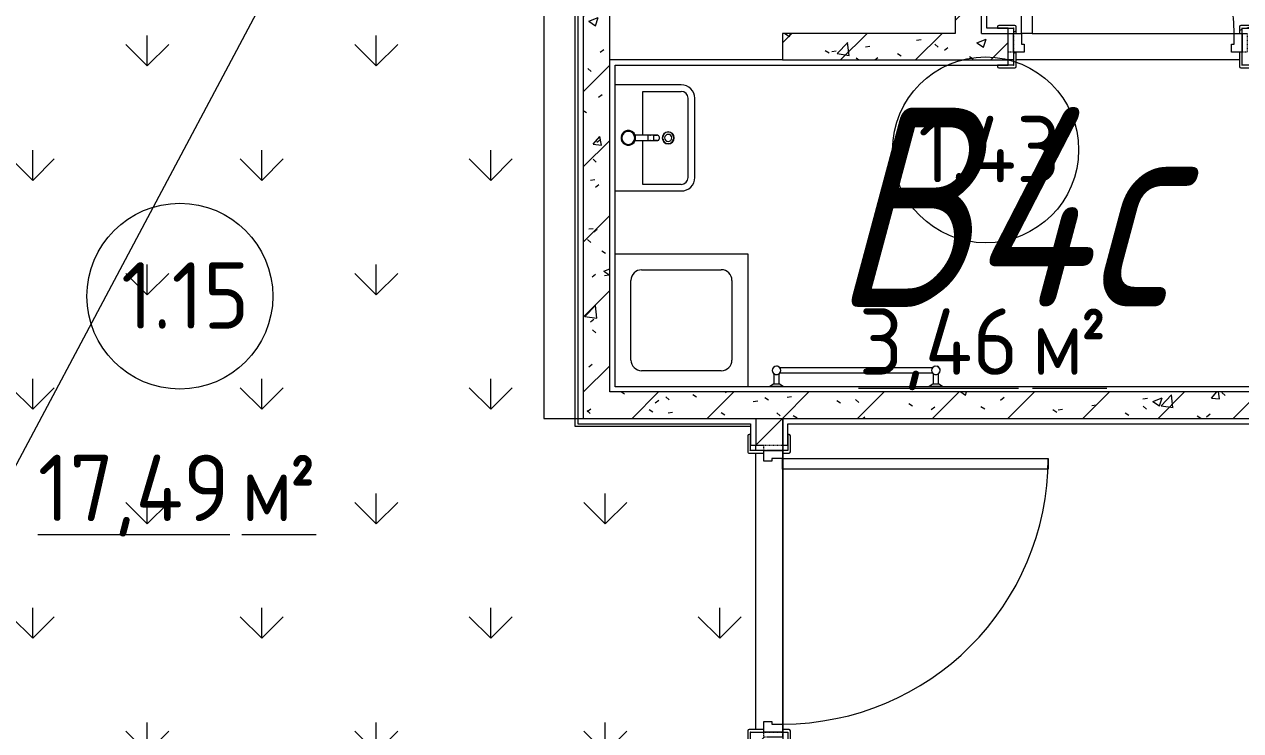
# Model space of a CAD drawing. Header units: millimetres. Extents: x -584918 to 2941280, y 3000189 to 4229862.
# Drawn here: x 202829 to 207407, y 3654905 to 3657565 of the extents above; entities that cross this region are included whole.
import ezdxf

# ---------------------------------------------------------------- set-up
doc = ezdxf.new("R2010")
doc.units = ezdxf.units.MM
doc.linetypes.add('ASVP_Невидимые', pattern=[5, 3, -2])
for name, color, linetype, lineweight in [('Двери', 7, 'Continuous', 0), ('Марки помещений', 7, 'Continuous', 0), ('Обобщенные модели', 7, 'Continuous', 0), ('Перекрытие', 7, 'Continuous', 0), ('Сантехника', 7, 'Continuous', 0), ('Стены внутренние', 7, 'Continuous', 0), ('Стены несущие', 7, 'Continuous', 0), ('Стены отделка', 7, 'Continuous', 0), ('экспертиза ДУ категории', 1, 'Continuous', 0), ('экспертиза ДУ пояснения', 6, 'Continuous', 0), ('экспертиза условные обозначения', 1, 'Continuous', 0)]:
    doc.layers.add(name, color=color, linetype=linetype, lineweight=lineweight)
doc.styles.add('GOST Common_2', font='', dxfattribs={"height": 500})
doc.styles.add('GOST Common_3', font='', dxfattribs={"width": 0.9, "height": 500})
doc.styles.add('mytext', font='isocpeur.ttf', dxfattribs={"width": 0.8, "oblique": 14.999978})
doc.styles.get('GOST Common_2').set_extended_font_data('GOST Common')
doc.styles.get('GOST Common_3').set_extended_font_data('GOST Common')
pattern_1 = [(45, (192051.36, 3643581.32), (-141.4214, 141.4214), [])]
pattern_2 = [(50, (192051.36, 3643581.32), (364.368, -31.8783), [38.1, -419.1]), (355, (192051.36, 3643581.3), (-70.486, 382.113), [30.48, -335.28]), (100.451, (192081.73, 3643578.66), (293.885, 350.2334), [32.38, -356.18]), (46.184, (192051.36, 3643682.9), (542.1585, -84.086), [57.15, -628.65]), (96.636, (192096.54, 3643675.9), (474.805, 494.855), [48.57, -534.27]), (351.184, (192051.36, 3643682.9), (474.81, 494.85), [45.72, -502.92]), (21, (192102.16, 3643657.52), (303.2285, -204.5305), [38.1, -419.1]), (326, (192102.16, 3643657.5), (123.604, 368.376), [30.48, -335.28]), (71.451, (192127.43, 3643640.47), (426.834, 163.843), [32.38, -356.18]), (37.5, (192051.36, 3643581.32), (6.17665, 169.11015), [16.764, -314.452, 16.764, -323.596, -336.55]), (37.5, (192051.36, 3643581.32), (6.17665, 169.11015), [-671.576, 16.764, -319.786]), (7.5, (192051.36, 3643581.32), (133.6389, 200.3615), [16.764, -177.292, 16.764, -306.832, -128.27]), (7.5, (192051.36, 3643581.32), (133.6389, 200.3615), [-517.652, 16.764, -111.506]), (327.5, (191938.08, 3643581.32), (271.1818, -11.4584), [16.764, -110.236, 16.764, -379.476, -525.78]), (327.5, (191938.08, 3643581.32), (271.1818, -11.4584), [-523.24, 16.764, -509.016]), (317.5, (191887.28, 3643581.32), (296.2585, 50.8528), [16.764, -148.336, 16.764, -246.38, -373.38]), (317.5, (191887.28, 3643581.32), (296.2585, 50.8528), [-428.244, 16.764, -356.616])]

# ---------------------------------------------------------------- blocks, each defined once
blk = doc.blocks.new('VK_02_Мойка - Рукомойник-V150-АР Этаж 01')
at = {"layer": 'Сантехника', "color": 253, "true_color": 0xaaaaaa}
for p, q in [((-200, 0), (-200, -249)), ((200, -249), (200, 0)), ((-175, -249), (-175, -105)), ((-175, -105), (-9.9, -105)), ((9.9, -105), (175, -105)), ((175, -105), (175, -249)), ((-149, -275), (149, -275)), ((-149, -300), (149, -300))]:
    blk.add_line(p, q, dxfattribs=at)
for centre, radius, start, end in [((-149, -249), 51, 180, 270), ((-149, -249), 26, 180, 270), ((149, -249), 26, 270, 360), ((149, -249), 51, 270, 360)]:
    blk.add_arc(centre, radius, start, end, dxfattribs=at)
blk = doc.blocks.new('МС_03-03_Смеситель_Однокрановый - МС_03-03_Смеситель_Однокрановый-V151-АР Этаж 01')
at = {"layer": 'Сантехника', "color": 253, "true_color": 0xaaaaaa}
for p, q in [((-10, -24.6), (-10, -74.6)), ((10, -74.6), (10, -24.6)), ((-10, -74.6), (-10, -94.6)), ((-10, -74.6), (-10, -80.8)), ((-10, -83.3), (-10, -98.3)), ((10, -94.6), (10, -74.6)), ((10, -80.8), (10, -74.6)), ((10, -98.3), (10, -83.3)), ((-10, -94.6), (-9.9, -94.6)), ((-10, -108.1), (-10, -109.9)), ((9.9, -94.6), (10, -94.6)), ((10, -109.9), (10, -108.1))]:
    blk.add_line(p, q, dxfattribs=at)
at = {"layer": 'Сантехника', "color": 253, "true_color": 0xaaaaaa, "flags": 128}
for points in [[(-10, -83.3), (-10, -82), (-10, -80.8)], [(-10, -80.8), (-10, -82), (-10, -83.3)], [(10, -80.8), (10, -82), (10, -83.3)], [(10, -83.3), (10, -82), (10, -80.8)], [(10, -94.6), (9.9, -94.6), (9.5, -94.6), (8.9, -94.6), (8.1, -94.6), (7.1, -94.6), (5.9, -94.6), (4.5, -94.6), (3.1, -94.6), (1.6, -94.6), (0, -94.6), (-1.6, -94.6), (-3.1, -94.6), (-4.5, -94.6), (-5.9, -94.6), (-7.1, -94.6), (-8.1, -94.6), (-8.9, -94.6), (-9.5, -94.6), (-9.9, -94.6), (-10, -94.6)], [(-10, -108.1), (-10, -104.4), (-10, -98.3)], [(-10, -98.3), (-10, -104.4), (-10, -108.1)], [(-8.1, -105.7), (-9.1, -107), (-9.8, -108.4), (-10, -109.9)], [(-10, -109.9), (-9.8, -111.5), (-9.1, -112.9), (-8.1, -114.2), (-6.7, -115.3), (-5, -116.2), (-3.1, -116.8), (-1, -117.2), (1, -117.2), (3.1, -116.8), (5, -116.2), (6.7, -115.3), (8.1, -114.2), (9.1, -112.9), (9.8, -111.5), (10, -109.9)], [(10, -109.9), (9.8, -108.4), (9.1, -107)], [(10, -98.3), (10, -104.4), (10, -108.1)], [(10, -108.1), (10, -104.4), (10, -98.3)]]:
    blk.add_lwpolyline(points, dxfattribs=at)
at = {"layer": 'Сантехника', "color": 253, "true_color": 0xaaaaaa}
for radius, start, end in [(27.5, 360, 180), (27.5, 161.977, 180), (27.5, 180, 248.3704), (27.5, 180, 198.023), (27.5, 143.312, 156.6878), (24.5, 360, 180), (24.5, 180, 360), (27.5, 101.9769, 135), (27.5, 83.3119, 96.6877), (27.5, 45, 78.0228), (27.5, 23.3117, 36.6875), (27.5, 0, 18.0226), (27.5, 203.3122, 216.688), (27.5, 225, 248.4991), (27.5, 291.6291, 360), (27.5, 291.5009, 315), (27.5, 323.3125, 336.6883), (27.5, 341.9774, 360)]:
    blk.add_arc((0, 0), radius, start, end, dxfattribs=at)
for points, knots in [([(10, -24.6), (9.8, -24.6), (9.5, -24.6), (9, -24.7), (8.6, -24.8), (8.4, -24.9), (8, -25), (7.4, -25.1), (6.7, -25.3), (6.2, -25.4), (5.9, -25.4), (5.4, -25.5), (4.7, -25.6), (3.7, -25.8), (2.6, -25.9), (0.8, -26), (-0.8, -26), (-2.5, -25.9), (-3.5, -25.8), (-4.4, -25.7), (-5, -25.6), (-5.5, -25.5), (-5.9, -25.4), (-6.2, -25.4), (-6.4, -25.3), (-6.6, -25.3), (-7, -25.2), (-7.5, -25.1), (-8, -25), (-8.3, -24.9), (-8.6, -24.8), (-8.8, -24.8), (-9.1, -24.7), (-9.4, -24.6), (-9.7, -24.6), (-9.9, -24.6), (-10, -24.6)], [-1, -1, -1, -1, -0.958333, -0.916667, -0.895833, -0.885417, -0.875, -0.833333, -0.791667, -0.78125, -0.770833, -0.75, -0.708333, -0.666667, -0.611111, -0.555556, -0.444444, -0.388889, -0.333333, -0.305556, -0.277778, -0.25, -0.236111, -0.222222, -0.215278, -0.208333, -0.194444, -0.166667, -0.138889, -0.125, -0.111111, -0.097222, -0.083333, -0.055556, -0.027778, 0, 0, 0, 0]), ([(-10, -74.6), (-10, -74.6), (-9.9, -74.6), (-9.5, -74.5), (-8.9, -74.5), (-8.1, -74.4), (-7.1, -74.4), (-5.5, -74.3), (-2.2, -74.2), (3.3, -74.2), (7.7, -74.4), (9.7, -74.5), (10, -74.6), (10, -74.6)], [0, 0, 0, 0, 0.05, 0.1, 0.15, 0.2, 0.25, 0.3, 0.4, 0.6, 0.8, 0.9, 1, 1, 1, 1])]:
    blk.add_open_spline(points, degree=3, knots=knots, dxfattribs=at)
blk = doc.blocks.new('МС_03-04_Сифон_Бутылочный - Для умывальника_Гофрированный выпуск_DN1-V152-АР Этаж 01')
at = {"layer": 'Сантехника', "color": 253, "true_color": 0xaaaaaa}
for radius, start, end in [(22.5, 0, 180), (22.5, 180, 0), (21.5, 0, 180), (21.5, 180, 0), (20, 158.285, 164.9916), (13.3, 0, 180), (13.3, 180, 0), (20, 15.0084, 21.715), (20, 195.0084, 201.715), (20, 338.285, 344.9916)]:
    blk.add_arc((0, 0), radius, start, end, dxfattribs=at)
blk = doc.blocks.new('VK_02_Поддон_ПУИ_без крана - VK_02_Поддон_ПУИ_без крана-V188-АР Этаж 01')
at = {"layer": 'Сантехника', "color": 253, "true_color": 0xaaaaaa}
for p, q in [((250, 0), (250, -500)), ((-150, -60), (150, -60)), ((-190, -400), (-190, -100)), ((190, -100), (190, -400)), ((150, -440), (-150, -440)), ((250, -500), (-250, -500))]:
    blk.add_line(p, q, dxfattribs=at)
for centre, start, end in [((-150, -100), 90, 180), ((150, -100), 360, 90), ((-150, -400), 180, 270), ((150, -400), 270, 0)]:
    blk.add_arc(centre, 40, start, end, dxfattribs=at)
blk = doc.blocks.new('VM_Полотенцесушитель_Лесенка_Нижнее подключение - 600х800-V192-АР Этаж 01')
at = {"layer": 'Сантехника', "color": 253, "true_color": 0xaaaaaa}
for p, q in [((-625, 61), (-610, 51)), ((-625, 61), (-610, 51)), ((-625, 61), (-575, 61)), ((-610, 51), (-610, 12.5)), ((-590, 51), (-610, 51)), ((-590, 51), (-575, 61)), ((-590, 12.5), (-590, 51)), ((-25, 61), (-10, 51)), ((-25, 61), (-10, 51)), ((-25, 61), (25, 61)), ((-10, 51), (-10, 12.5)), ((10, 51), (-10, 51)), ((10, 51), (25, 61)), ((10, 12.5), (10, 51)), ((-13.1, 9), (-587.4, 9)), ((-587.4, -9), (-12.6, -9))]:
    blk.add_line(p, q, dxfattribs=at)
for centre, start, end in [((-600, 0), 0, 180), ((-600, 0), 180, 360), ((-600, 0), 180, 210), ((-600, 0), 120.7839, 165), ((-600, 0), 106.4893, 118.6718), ((-600, 0), 92.7447, 101.9703), ((-600, 0), 78.0251, 87.2511), ((-600, 0), 34.4964, 45), ((0, 0), 360, 180), ((0, 0), 180, 360), ((0, 0), 120.7839, 135), ((0, 0), 106.4893, 118.6718), ((0, 0), 78.0251, 87.2511), ((0, 0), 61.3189, 73.5093), ((0, 0), 30, 59.2206), ((-600, 0), 225, 255), ((-600, 0), 285, 325.4733), ((0, 0), 214.4964, 225), ((0, 0), 240, 270), ((0, 0), 315, 345)]:
    blk.add_arc(centre, 16, start, end, dxfattribs=at)
for points, knots in [([(-605.1, 15.2), (-605.8, 14.9), (-606.7, 14.6), (-607.5, 14.1), (-608.1, 13.8), (-608.7, 13.5), (-609.1, 13.2), (-609.3, 13), (-609.5, 12.9), (-609.7, 12.7), (-609.9, 12.6), (-610, 12.5), (-610, 12.5)], [0.6666667, 0.6666667, 0.6666667, 0.6666667, 0.75, 0.7708333, 0.7916667, 0.8333333, 0.875, 0.8854167, 0.8958333, 0.9166667, 0.9583333, 1, 1, 1, 1]), ([(-596.1, 15.5), (-596.3, 15.6), (-596.9, 15.7), (-598.2, 15.9), (-600, 16), (-601.8, 15.9), (-603.1, 15.7), (-603.9, 15.5), (-604, 15.5)], [0.3761212, 0.3761212, 0.3761212, 0.3761212, 0.3888889, 0.4444444, 0.5, 0.5555556, 0.6111111, 0.6301958, 0.6301958, 0.6301958, 0.6301958]), ([(-590.6, 13), (-590.7, 13), (-590.9, 13.2), (-591.3, 13.5), (-591.8, 13.8), (-592.8, 14.3), (-593.9, 14.8), (-594.9, 15.2)], [0.1111111, 0.1111111, 0.1111111, 0.1111111, 0.1388889, 0.1666667, 0.1944444, 0.2222222, 0.3333333, 0.3333333, 0.3333333, 0.3333333]), ([(-5.1, 15.2), (-5.8, 14.9), (-6.7, 14.6), (-7.5, 14.1), (-8.1, 13.8), (-8.7, 13.5), (-9.1, 13.2), (-9.3, 13), (-9.5, 12.9), (-9.7, 12.7), (-9.9, 12.6), (-10, 12.5), (-10, 12.5)], [0.6666667, 0.6666667, 0.6666667, 0.6666667, 0.75, 0.7708333, 0.7916667, 0.8333333, 0.875, 0.8854167, 0.8958333, 0.9166667, 0.9583333, 1, 1, 1, 1]), ([(10, 12.5), (10, 12.5), (9.9, 12.6), (9.6, 12.8), (9.4, 13), (9.1, 13.2), (8.7, 13.5), (8.2, 13.8), (7.2, 14.3), (5.6, 15), (3.5, 15.6), (1.9, 15.9), (0.9, 16), (0.4, 16)], [0, 0, 0, 0, 0.0555556, 0.0833333, 0.1111111, 0.1388889, 0.1666667, 0.1944444, 0.2222222, 0.3333333, 0.3888889, 0.4444444, 0.4884465, 0.4884465, 0.4884465, 0.4884465])]:
    blk.add_open_spline(points, degree=3, knots=knots, dxfattribs=at)
blk.add_open_spline([(-1.8, 15.9), (-2.4, 15.8), (-2.9, 15.7), (-3.5, 15.6)], degree=3, dxfattribs=at)
blk = doc.blocks.new('ВК_Домодедово_rvt-1-АР Этаж 01')
at = {"layer": 'Сантехника', "color": 253, "lineweight": 9, "true_color": 0xaaaaaa}
for name, p, rotation in [('VK_02_Мойка - Рукомойник-V150-АР Этаж 01', (13000.9, 13556.1), 89.99999999999874), ('МС_03-03_Смеситель_Однокрановый - МС_03-03_Смеситель_Однокрановый-V151-АР Этаж 01', (13050.9, 13556.1), 89.99999999999874), ('МС_03-04_Сифон_Бутылочный - Для умывальника_Гофрированный выпуск_DN1-V152-АР Этаж 01', (13200.9, 13556.1), 180), ('VK_02_Поддон_ПУИ_без крана - VK_02_Поддон_ПУИ_без крана-V188-АР Этаж 01', (13000.9, 12869.4), 90.00000000000006), ('VM_Полотенцесушитель_Лесенка_Нижнее подключение - 600х800-V192-АР Этаж 01', (13608.7, 12680.8), 180)]:
    blk.add_blockref(name, p, dxfattribs=dict(at, rotation=rotation))
blk = doc.blocks.new('ASVP_ДверьДеревянная_1 полотно - Санузел 800х2000h_полотно_ Г Пр _750 в свету_-7523510-АР Этаж 01')
at = {"layer": 'Двери', "lineweight": 18}
for p, q in [((-400, 850), (-360, 850)), ((-400, 50), (-400, 850)), ((-360, 850), (-360, 50)), ((-430, 50), (-400, 50)), ((-430, -20), (-430, 50)), ((-360, 50), (-400, 50)), ((-400, 50), (-400, 10)), ((400, 50), (430, 50)), ((400, 10), (400, 50)), ((430, 50), (430, -20)), ((-400, 10), (-390, 10)), ((-390, 10), (-390, -20)), ((390, 10), (400, 10)), ((390, -20), (390, 10)), ((-390, -20), (-430, -20)), ((430, -20), (390, -20))]:
    blk.add_line(p, q, dxfattribs=at)
at = {"layer": 'Двери', "linetype": 'ASVP_Невидимые', "lineweight": 18}
for p, q in [((-450, 50), (-430, 50)), ((-450, -20), (-450, 50)), ((-430, 50), (-430, -20)), ((430, 50), (450, 50)), ((430, -20), (430, 50)), ((450, 50), (450, -20)), ((-430, -20), (-450, -20)), ((450, -20), (430, -20))]:
    blk.add_line(p, q, dxfattribs=at)
at = {"layer": 'Двери'}
blk.add_arc((-400, 50), 800, 0, 90, dxfattribs=at)
blk = doc.blocks.new('ASVP_НАЛИЧНИК МДФ_Двери - Наличник дверной МДФ-V81-АР Этаж 01')
at = {"layer": 'Обобщенные модели'}
h = blk.add_hatch(dxfattribs=at)
h.set_pattern_fill('FP_36', color=256, style=0, pattern_type=2)
h.set_pattern_definition([(216.87, (-14764.3, -13412.83), (1249.4985, 833.00223), [208.25, -1874.25]), (206.565, (-14514.4, -13537.78), (-416.5007, -416.5004), [465.661, -465.661]), (198.435, (-14514.4, -13746.03), (-832.9995, -416.50086), [263.418, -1053.671])])
h.paths.add_polyline_path([(-430, -10), (-425, -10), (-421.5, -8.5), (-420, -5), (-420, 50), (-430, 50), (-431, 0), (-490, -1), (-490, -5), (-488.5, -8.5), (-485, -10), (-431, -10)])
h.paths.add_polyline_path([(485, -10), (488.5, -8.5), (490, -5), (490, 0), (430, 0), (430, 50), (420, 50), (420, -5), (421.5, -8.5), (425, -10), (450, -10)])
for p, q in [((-430, 50), (-430, -1)), ((-420, -5), (-420, 50)), ((420, 50), (420, -5)), ((430, -1), (430, 50)), ((-431, 0), (-490, 0)), ((-490, 0), (-490, -5)), ((-431, -1), (-431, 0)), ((490, 0), (431, 0)), ((431, 0), (431, -1)), ((490, -5), (490, 0)), ((-485, -10), (-425, -10)), ((-430, -1), (-431, -1)), ((425, -10), (485, -10)), ((431, -1), (430, -1))]:
    blk.add_line(p, q, dxfattribs=at)
for centre, start, end in [((-485, -5), 180, 270), ((-425, -5), 270, 360), ((425, -5), 180, 270), ((485, -5), 270, 360)]:
    blk.add_arc(centre, 5, start, end, dxfattribs=at)
blk = doc.blocks.new('ASVP_НАЛИЧНИК МДФ_Двери - Наличник дверной МДФ-V82-АР Этаж 01')
at = {"layer": 'Обобщенные модели'}
h = blk.add_hatch(dxfattribs=at)
h.set_pattern_fill('FP_37', color=256, style=0, pattern_type=2)
h.set_pattern_definition([(36.87, (14764.3, 13552.83), (-1249.4985, -833.00223), [208.25, -1874.25]), (26.565, (14514.4, 13677.78), (416.5007, 416.5004), [465.661, -465.661]), (18.435, (14514.4, 13886.03), (832.9995, 416.50086), [263.418, -1053.671])])
h.paths.add_polyline_path([(430, 20), (420, 20), (420, -5), (421.5, -8.5), (425, -10), (485, -10), (488.5, -8.5), (490, -5), (490, 0), (430, 0)])
h.paths.add_polyline_path([(-420, 20), (-430, 20), (-431, 0), (-490, -1), (-490, -5), (-488.5, -8.5), (-485, -10), (-425, -10), (-421.5, -8.5), (-420, -2), (-420, 0)])
for p, q in [((-431, 0), (-490, 0)), ((-490, 0), (-490, -5)), ((-431, -1), (-431, 0)), ((-430, 20), (-430, -1)), ((-420, -5), (-420, 20)), ((420, 20), (420, -5)), ((430, -1), (430, 20)), ((490, 0), (431, 0)), ((431, 0), (431, -1)), ((490, -5), (490, 0)), ((-485, -10), (-425, -10)), ((-430, -1), (-431, -1)), ((425, -10), (485, -10)), ((431, -1), (430, -1))]:
    blk.add_line(p, q, dxfattribs=at)
for centre, start, end in [((-485, -5), 180, 270), ((-425, -5), 270, 360), ((425, -5), 180, 270), ((485, -5), 270, 360)]:
    blk.add_arc(centre, 5, start, end, dxfattribs=at)
blk = doc.blocks.new('ASVP_ДверьДеревянная_1 полотно - Входная_внутр_ 1000х2000h_полотно_ Г Пр _950 в свету_-7521749-АР Этаж 01')
at = {"layer": 'Двери', "lineweight": 18}
for p, q in [((-500, 1050), (-460, 1050)), ((-500, 50), (-500, 1050)), ((-460, 1050), (-460, 50)), ((-530, 50), (-500, 50)), ((-530, -20), (-530, 50)), ((-460, 50), (-500, 50)), ((-500, 50), (-500, 10)), ((500, 50), (530, 50)), ((500, 10), (500, 50)), ((530, 50), (530, -20)), ((-500, 10), (-490, 10)), ((-490, 10), (-490, -20)), ((490, 10), (500, 10)), ((490, -20), (490, 10)), ((-490, -20), (-530, -20)), ((530, -20), (490, -20))]:
    blk.add_line(p, q, dxfattribs=at)
at = {"layer": 'Двери', "linetype": 'ASVP_Невидимые', "lineweight": 18}
for p, q in [((-550, 50), (-530, 50)), ((-550, -20), (-550, 50)), ((-530, 50), (-530, -20)), ((530, 50), (550, 50)), ((530, -20), (530, 50)), ((550, 50), (550, -20)), ((-530, -20), (-550, -20)), ((550, -20), (530, -20))]:
    blk.add_line(p, q, dxfattribs=at)
at = {"layer": 'Двери'}
blk.add_arc((-500, 50), 1000, 0, 90, dxfattribs=at)
blk = doc.blocks.new('ASVP_НАЛИЧНИК МДФ_Двери - Наличник дверной МДФ-V83-АР Этаж 01')
at = {"layer": 'Обобщенные модели'}
for p, q in [((-530, 50), (-530, -1)), ((-520, -5), (-520, 50)), ((520, 50), (520, -5)), ((530, -1), (530, 50)), ((-531, 0), (-590, 0)), ((-590, 0), (-590, -5)), ((-531, -1), (-531, 0)), ((590, 0), (531, 0)), ((531, 0), (531, -1)), ((590, -5), (590, 0)), ((-585, -10), (-525, -10)), ((-530, -1), (-531, -1)), ((525, -10), (585, -10)), ((531, -1), (530, -1))]:
    blk.add_line(p, q, dxfattribs=at)
for centre, start, end in [((-585, -5), 180, 270), ((-525, -5), 270, 360), ((525, -5), 180, 270), ((585, -5), 270, 360)]:
    blk.add_arc(centre, 5, start, end, dxfattribs=at)
blk = doc.blocks.new('ASVP_НАЛИЧНИК МДФ_Двери - Наличник дверной МДФ-V84-АР Этаж 01')
at = {"layer": 'Обобщенные модели'}
h = blk.add_hatch(dxfattribs=at)
h.set_pattern_fill('FP_38', color=256, style=0, pattern_type=2)
h.set_pattern_definition([(126.87, (-11432.57, 13484.3), (833.00223, -1249.4985), [208.25, -1874.25]), (116.565, (-11557.52, 13234.4), (-416.5004, 416.5007), [465.661, -465.661]), (108.435, (-11765.77, 13234.4), (-416.5009, 832.9995), [263.418, -1053.671])])
h.paths.add_polyline_path([(-590, -1), (-590, -5), (-588.5, -8.5), (-585, -10), (-525, -10), (-521.5, -8.5), (-520, -3.1), (-520, 20), (-530, 20), (-531, 0), (-590, 0)])
h.paths.add_polyline_path([(520, -1), (520, -5), (521.5, -8.5), (525, -10), (585, -10), (588.5, -8.5), (590, -5), (590, 0), (530, 0), (530, 20), (520, 20), (520, 0)])
for p, q in [((-531, 0), (-590, 0)), ((-590, 0), (-590, -5)), ((-531, -1), (-531, 0)), ((-530, 20), (-530, -1)), ((-520, -5), (-520, 20)), ((520, 20), (520, -5)), ((530, -1), (530, 20)), ((590, 0), (531, 0)), ((531, 0), (531, -1)), ((590, -5), (590, 0)), ((-585, -10), (-525, -10)), ((-530, -1), (-531, -1)), ((525, -10), (585, -10)), ((531, -1), (530, -1))]:
    blk.add_line(p, q, dxfattribs=at)
for centre, start, end in [((-585, -5), 180, 270), ((-525, -5), 270, 360), ((525, -5), 180, 270), ((585, -5), 270, 360)]:
    blk.add_arc(centre, 5, start, end, dxfattribs=at)
blk = doc.blocks.new('ASVP_Марка_Помещение_ДваЗначения - Номер Площадь-685795-АР Этаж 01')
at = {"layer": 'Марки помещений'}
blk.add_circle((0, 0), 3.5, dxfattribs=at)

msp = doc.modelspace()

# ---------------------------------------------------------------- hatches: boundary and pattern name
at = {"layer": 'Стены внутренние'}
h = msp.add_hatch(dxfattribs=at)
h.set_pattern_fill('FP_1', color=256, style=0, pattern_type=2)
h.set_pattern_definition(pattern_1)
h.paths.add_polyline_path([(205030.634, 3656080.649), (205032.26, 3656080.649), (205032.26, 3658617.685), (205000.09, 3658630.649), (204932.26, 3658630.649), (204932.26, 3656080.649), (204982.26, 3656080.649)])
h = msp.add_hatch(dxfattribs=at)
h.set_pattern_fill('FP_2', color=256, style=0, pattern_type=2)
h.set_pattern_definition(pattern_2)
h.paths.add_polyline_path([(205030.634, 3656080.649), (205032.26, 3656080.649), (205032.26, 3658617.685), (205000.09, 3658630.649), (204932.26, 3658630.649), (204932.26, 3656080.649), (204982.26, 3656080.649)])
h = msp.add_hatch(dxfattribs=at)
h.set_pattern_fill('FP_1', color=256, style=0, pattern_type=2)
h.set_pattern_definition(pattern_1)
h.paths.add_polyline_path([(206432.26, 3657530.649), (206432.26, 3658161.32), (206332.26, 3658201.619), (206332.26, 3657530.649)])
h = msp.add_hatch(dxfattribs=at)
h.set_pattern_fill('FP_2', color=256, style=0, pattern_type=2)
h.set_pattern_definition(pattern_2)
h.paths.add_polyline_path([(206432.26, 3657530.649), (206432.26, 3658161.32), (206332.26, 3658201.619), (206332.26, 3657530.649)])
h = msp.add_hatch(dxfattribs=at)
h.set_pattern_fill('FP_1', color=256, style=0, pattern_type=2)
h.set_pattern_definition(pattern_1)
h.paths.add_polyline_path([(207912.26, 3657430.649), (207977.867, 3657430.649), (207729.719, 3657530.649), (207432.26, 3657530.649), (207432.26, 3657430.649), (207882.26, 3657430.649)])
h.paths.add_polyline_path([(206432.26, 3657430.649), (206532.26, 3657430.649), (206532.26, 3657530.649), (205682.26, 3657530.649), (205682.26, 3657430.649), (206047.85, 3657430.649)])
h = msp.add_hatch(dxfattribs=at)
h.set_pattern_fill('FP_2', color=256, style=0, pattern_type=2)
h.set_pattern_definition(pattern_2)
h.paths.add_polyline_path([(207912.26, 3657430.649), (207977.867, 3657430.649), (207729.719, 3657530.649), (207432.26, 3657530.649), (207432.26, 3657430.649), (207882.26, 3657430.649)])
h.paths.add_polyline_path([(206432.26, 3657430.649), (206532.26, 3657430.649), (206532.26, 3657530.649), (205682.26, 3657530.649), (205682.26, 3657430.649), (206047.85, 3657430.649)])
h = msp.add_hatch(dxfattribs=at)
h.set_pattern_fill('FP_1', color=256, style=0, pattern_type=2)
h.set_pattern_definition(pattern_1)
h.paths.add_polyline_path([(207882.26, 3656080.649), (207932.26, 3656080.649), (207932.26, 3656180.649), (205032.26, 3656180.649), (205032.26, 3656080.649), (206047.85, 3656080.649)])
h = msp.add_hatch(dxfattribs=at)
h.set_pattern_fill('FP_2', color=256, style=0, pattern_type=2)
h.set_pattern_definition(pattern_2)
h.paths.add_polyline_path([(207882.26, 3656080.649), (207932.26, 3656080.649), (207932.26, 3656180.649), (205032.26, 3656180.649), (205032.26, 3656080.649), (206047.85, 3656080.649)])
h = msp.add_hatch(dxfattribs=at)
h.set_pattern_fill('FP_1', color=256, style=0, pattern_type=2)
h.set_pattern_definition(pattern_1)
h.paths.add_polyline_path([(205682.26, 3654730.649), (205682.26, 3654880.386), (205582.26, 3654880.386), (205582.26, 3654730.649)])
h.paths.add_polyline_path([(205682.26, 3655980.386), (205682.26, 3656080.649), (205582.26, 3656080.649), (205582.26, 3655980.386), (205612.26, 3655980.386)])
h = msp.add_hatch(dxfattribs=at)
h.set_pattern_fill('FP_2', color=256, style=0, pattern_type=2)
h.set_pattern_definition(pattern_2)
h.paths.add_polyline_path([(205682.26, 3654730.649), (205682.26, 3654880.386), (205582.26, 3654880.386), (205582.26, 3654730.649)])
h.paths.add_polyline_path([(205682.26, 3655980.386), (205682.26, 3656080.649), (205582.26, 3656080.649), (205582.26, 3655980.386), (205612.26, 3655980.386)])
at = {"layer": 'экспертиза условные обозначения'}
h = msp.add_hatch(dxfattribs=at)
h.set_pattern_fill('GRASS', color=3, scale=24)
h.set_pattern_definition([(90, (151357.9, 3544478.35), (-431.0523, 431.0523), [114.3, -747.8046]), (45, (151357.9, 3544478.35), (-431.0523, 431.0523), [114.3, -495.3]), (135, (151357.9, 3544478.35), (-431.0523, -431.0523), [114.3, -495.3])])
edge = h.paths.add_edge_path()
edge.add_line((191275.023, 3666425.751), (199307.782, 3663189.515))
edge.add_line((199307.782, 3663189.515), (201023.692, 3662498.029))
edge.add_line((201023.692, 3662498.029), (214294.534, 3657150.078))
edge.add_line((214294.534, 3657150.078), (213584.359, 3655387.792))
edge.add_line((213584.359, 3655387.792), (213584.359, 3653330.649))
edge.add_line((213584.359, 3653330.649), (212084.359, 3653330.649))
edge.add_line((212084.359, 3653330.649), (212084.359, 3655992.269))
edge.add_line((212084.359, 3655992.269), (207884.359, 3657684.807))
edge.add_line((207884.359, 3657684.807), (207884.359, 3657630.649))
edge.add_line((207884.359, 3657630.649), (206534.359, 3657630.649))
edge.add_line((206534.359, 3657630.649), (206534.359, 3658228.836))
edge.add_line((206534.359, 3658228.836), (205040.972, 3658830.649))
edge.add_line((205040.972, 3658830.649), (202859.184, 3658830.649))
edge.add_line((202859.184, 3658830.649), (202859.184, 3659708.335))
edge.add_line((202859.184, 3659708.335), (201294.061, 3660338.598))
edge.add_line((201294.061, 3660338.598), (198943.875, 3661282.016))
edge.add_arc((198634.359, 3660226.459), 1100, 73.65753, 174.564886)
edge.add_line((197539.305, 3660330.649), (194784.359, 3660330.649))
edge.add_line((194784.359, 3660330.649), (194784.359, 3662963.911))
edge.add_line((194784.359, 3662963.911), (190564.848, 3664663.465))
edge.add_line((190564.848, 3664663.465), (191275.023, 3666425.751))
h = msp.add_hatch(dxfattribs=at)
h.set_pattern_fill('GRASS', color=6, scale=24)
h.set_pattern_definition([(90, (191652.37, 3539730.8), (-431.0523, 431.0523), [114.3, -747.8046]), (45, (191652.37, 3539730.8), (-431.0523, 431.0523), [114.3, -495.3]), (135, (191652.37, 3539730.8), (-431.0523, -431.0523), [114.3, -495.3])])
h.paths.add_polyline_path([(202987.924, 3658630.649), (202987.924, 3658830.649), (204487.924, 3658830.649), (204487.924, 3658630.649), (204784.359, 3658630.649), (204784.359, 3656080.649), (205684.359, 3656080.649), (205684.359, 3654730.649), (204784.359, 3654730.649), (204784.359, 3653730.649), (201434.359, 3653730.649), (201434.359, 3658130.649), (202859.184, 3658130.649), (202859.184, 3658630.649)])

# ---------------------------------------------------------------- linework, layer by layer
at = {"layer": 'Перекрытие'}
for p, q in [((206622.26, 3657530.649), (207382.26, 3657530.649)), ((206552.26, 3657430.649), (206532.26, 3657430.649)), ((207402.26, 3657430.649), (206562.26, 3657430.649)), ((205582.26, 3655960.386), (205582.26, 3655980.386)), ((205582.26, 3654910.386), (205582.26, 3655950.386)), ((205682.26, 3655890.386), (205682.26, 3654930.386))]:
    msp.add_line(p, q, dxfattribs=at)
at = {"layer": 'Стены внутренние'}
for p, q in [((204902.26, 3656050.649), (204902.26, 3658600.649)), ((205562.26, 3656050.649), (204902.26, 3656050.649))]:
    msp.add_line(p, q, dxfattribs=at)
at = {"layer": 'Стены несущие'}
for p, q in [((204932.26, 3658630.649), (204932.26, 3656080.649)), ((205032.26, 3656180.649), (205032.26, 3658617.685)), ((206432.26, 3657530.649), (206432.26, 3658161.32)), ((206332.26, 3658093.804), (206332.26, 3657530.649)), ((206332.26, 3657530.649), (205682.26, 3657530.649)), ((205682.26, 3657530.649), (205682.26, 3657430.649)), ((206432.26, 3657530.649), (206532.26, 3657530.649)), ((206532.26, 3657430.649), (206532.26, 3657460.649)), ((205682.26, 3657430.649), (206532.26, 3657430.649)), ((207932.26, 3656180.649), (205032.26, 3656180.649)), ((204932.26, 3656080.649), (205582.26, 3656080.649)), ((205582.26, 3656080.649), (205582.26, 3655980.386)), ((205682.26, 3656080.649), (207932.26, 3656080.649)), ((205682.26, 3656080.649), (205682.26, 3655980.386)), ((205582.26, 3655980.386), (205612.26, 3655980.386))]:
    msp.add_line(p, q, dxfattribs=at)
at = {"layer": 'Стены отделка'}
for p, q in [((204912.26, 3658610.649), (204912.26, 3656060.649)), ((206452.26, 3657550.649), (206452.26, 3658174.824)), ((206532.26, 3657550.649), (206452.26, 3657550.649)), ((206532.26, 3657530.649), (206532.26, 3657550.649)), ((205682.26, 3657430.649), (205032.26, 3657430.649)), ((205052.26, 3657410.649), (206532.26, 3657410.649)), ((205052.26, 3656200.649), (205052.26, 3657410.649)), ((206532.26, 3657410.649), (206532.26, 3657430.649)), ((207912.26, 3656200.649), (205052.26, 3656200.649)), ((205682.26, 3656080.649), (205682.26, 3656080.649)), ((204912.26, 3656060.649), (205562.26, 3656060.649)), ((205562.26, 3656060.649), (205562.26, 3655980.386)), ((205702.26, 3656060.649), (207912.26, 3656060.649)), ((205702.26, 3655980.386), (205702.26, 3656060.649)), ((205562.26, 3655980.386), (205582.26, 3655980.386)), ((205682.26, 3655980.386), (205702.26, 3655980.386))]:
    msp.add_line(p, q, dxfattribs=at)
at = {"layer": 'экспертиза ДУ пояснения'}
msp.add_line((174359.158, 3602449.563), (207439.236, 3664631.055), dxfattribs=at)
at = {"layer": 'экспертиза условные обозначения', "color": 6}
msp.add_lwpolyline([(202987.924, 3658630.649), (202987.924, 3658830.649), (204487.924, 3658830.649), (204487.924, 3658630.649), (204784.359, 3658630.649), (204784.359, 3656080.649), (205684.359, 3656080.649), (205684.359, 3654730.649), (204784.359, 3654730.649), (204784.359, 3653730.649), (201434.359, 3653730.649), (201434.359, 3658130.649), (202859.184, 3658130.649), (202859.184, 3658630.649), (202987.924, 3658630.649)], dxfattribs=at)

# ---------------------------------------------------------------- block references
msp.add_blockref('ВК_Домодедово_rvt-1-АР Этаж 01', (192051.361, 3643581.316))
at = {"layer": 'Двери'}
msp.add_blockref('ASVP_ДверьДеревянная_1 полотно - Санузел 800х2000h_полотно_ Г Пр _750 в свету_-7523510-АР Этаж 01', (206982.26, 3657480.649), dxfattribs=at)
at = {"layer": 'Двери', "rotation": 269.9999999999999}
msp.add_blockref('ASVP_ДверьДеревянная_1 полотно - Входная_внутр_ 1000х2000h_полотно_ Г Пр _950 в свету_-7521749-АР Этаж 01', (205632.26, 3655430.386), dxfattribs=at)
at = {"layer": 'Марки помещений', "xscale": 99.99999999999993, "yscale": 99.99999999999993, "zscale": 99.99999999999993}
for p in [(206447.134, 3657092.149), (203414.1, 3656541.326)]:
    msp.add_blockref('ASVP_Марка_Помещение_ДваЗначения - Номер Площадь-685795-АР Этаж 01', p, dxfattribs=at)
at = {"layer": 'Обобщенные модели'}
for name, p, rotation in [('ASVP_НАЛИЧНИК МДФ_Двери - Наличник дверной МДФ-V82-АР Этаж 01', (206982.26, 3657550.649), 180), ('ASVP_НАЛИЧНИК МДФ_Двери - Наличник дверной МДФ-V83-АР Этаж 01', (205562.26, 3655430.386), 269.9999999999999), ('ASVP_НАЛИЧНИК МДФ_Двери - Наличник дверной МДФ-V84-АР Этаж 01', (205702.26, 3655430.386), 89.99999999999967)]:
    msp.add_blockref(name, p, dxfattribs=dict(at, rotation=rotation))
msp.add_blockref('ASVP_НАЛИЧНИК МДФ_Двери - Наличник дверной МДФ-V81-АР Этаж 01', (206982.26, 3657410.649), dxfattribs=at)

# ---------------------------------------------------------------- texts
at = {"layer": 'Марки помещений', "char_height": 250, "attachment_point": 1}
for s, insert, width, style in [('1.43', (206193.326, 3657219.874), 627.72131, 'GOST Common_2'), ('1.15', (203193.143, 3656669.051), 548.35425, 'GOST Common_2'), ('\\L3,46 ', (205969.24, 3656495.344), 793.67062, 'GOST Common_2'), ('\\L\\fGOST Common|b0|i0|c238|p34|;\\W.9;\\L²', (206802.678, 3656495.344), 165.94931, 'GOST Common_3'), ('\\L\\fGOST Common|b0|i0|c204|p34|;\\W.9;\\Lм', (206624.084, 3656495.344), 216.45562, 'GOST Common_2'), ('\\L17,49 ', (202879.506, 3655944.52), 930.75919, 'GOST Common_2'), ('\\L\\fGOST Common|b0|i0|c238|p34|;\\W.9;\\L²', (203826.053, 3655944.52), 165.94931, 'GOST Common_3'), ('\\L\\fGOST Common|b0|i0|c204|p34|;\\W.9;\\Lм', (203647.46, 3655944.52), 216.45562, 'GOST Common_2')]:
    msp.add_mtext(s, dxfattribs=dict(at, insert=insert, width=width, style=style))
at = {"layer": 'экспертиза ДУ категории', "lineweight": 50, "insert": (205869.096, 3657251.176), "char_height": 750, "attachment_point": 1, "style": 'mytext'}
msp.add_mtext_dynamic_manual_height_columns('В4с', width=2459.42723, gutter_width=17359.771, heights=[0], dxfattribs=at)

doc.saveas('drawing.dxf')
